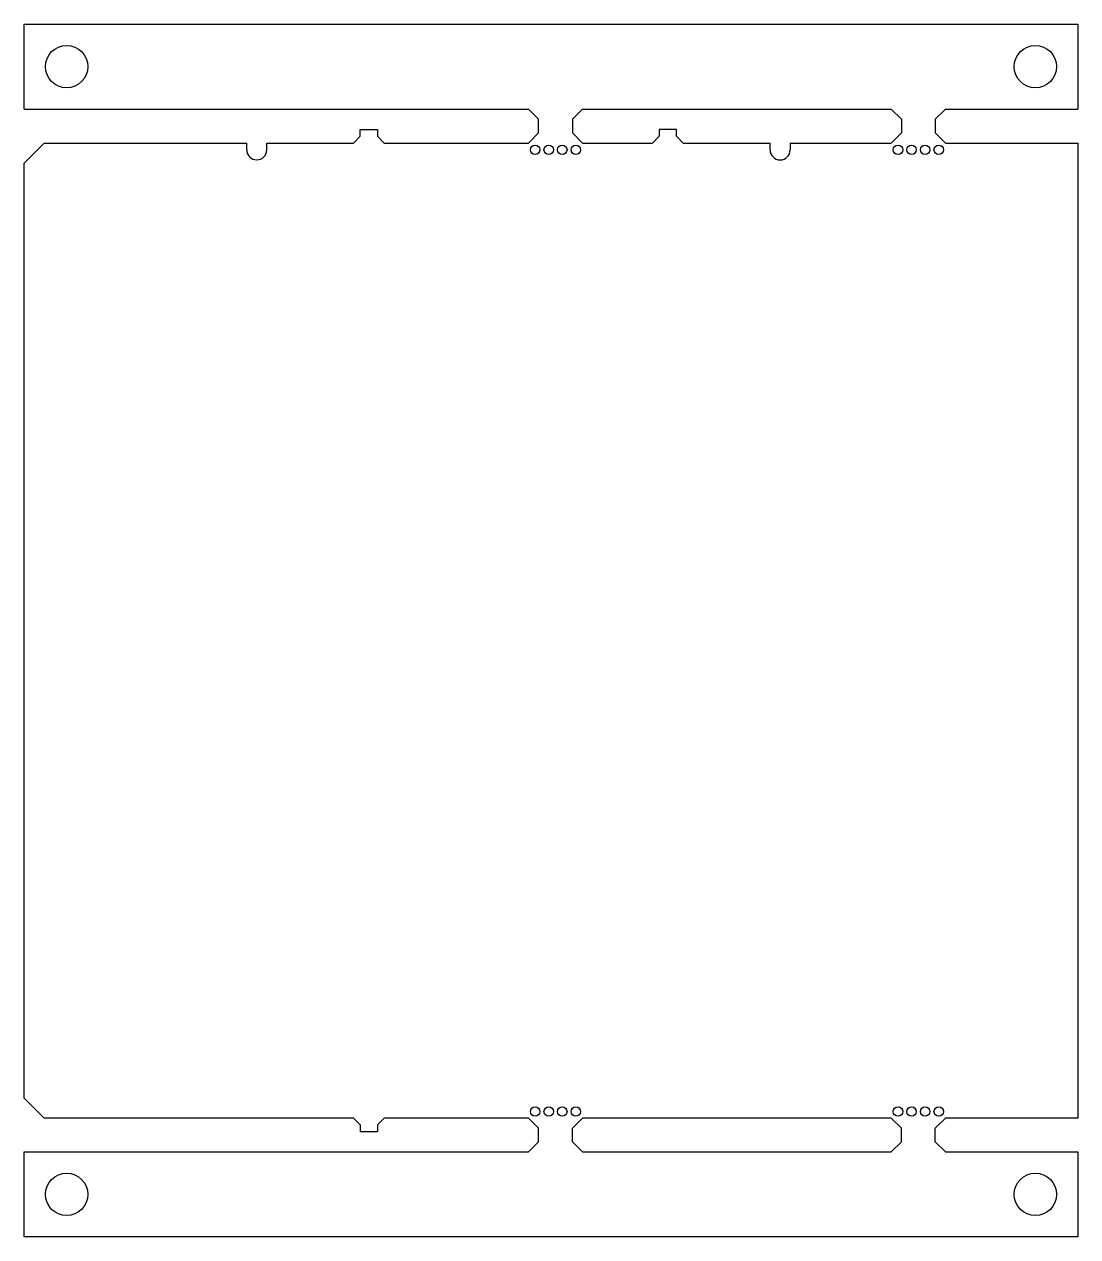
# Model space of a CAD drawing. Header units: millimetres. Extents: x 0 to 78.9, y 0 to 90.8.
import ezdxf

# ---------------------------------------------------------------- set-up
doc = ezdxf.new("R2010")
doc.units = ezdxf.units.MM
doc.layers.get('0').update_dxf_attribs({"linetype": 'CONTINUOUS'})

msp = doc.modelspace()

# ---------------------------------------------------------------- linework, layer by layer
for p, q in [((0, 84.4296), (0, 90.7796)), ((0, 90.7796), (78.9051, 90.7796)), ((78.9051, 90.7796), (78.9051, 84.4296)), ((78.9051, 90.7796), (78.9051, 84.4296)), ((0, 84.4296), (37.7571, 84.4296)), ((37.7571, 84.4296), (38.5191, 83.6676)), ((41.0591, 83.6676), (41.81855, 84.4296)), ((41.81855, 84.4296), (64.9351, 84.4296)), ((64.9351, 84.4296), (65.6971, 83.6676)), ((68.2371, 83.6676), (68.9991, 84.4296)), ((68.9991, 84.4296), (78.9051, 84.4296)), ((38.5191, 82.65155), (38.5191, 83.6676)), ((41.0591, 83.6676), (41.0591, 82.6516)), ((65.6971, 83.6676), (65.6971, 82.6516)), ((68.2371, 83.6676), (68.2371, 82.65155)), ((25.1638, 82.38995), (25.1638, 82.8903)), ((25.1638, 82.8903), (26.4643, 82.8903)), ((26.4643, 82.8903), (26.4643, 82.3899)), ((38.5191, 82.65155), (37.7571, 81.8794)), ((41.81855, 81.8794), (41.0591, 82.6516)), ((47.564, 82.8903), (47.564, 82.3899)), ((48.8645, 82.8903), (47.564, 82.8903)), ((48.8645, 82.3899), (48.8645, 82.8903)), ((65.6971, 82.6516), (64.9351, 81.8794)), ((68.9991, 81.8794), (68.2371, 82.65155)), ((1.4986, 81.8794), (0, 80.3808)), ((1.4986, 81.8794), (16.6624, 81.8794)), ((16.6624, 81.379), (16.6624, 81.8794)), ((18.1635, 81.379), (18.1635, 81.8794)), ((18.1635, 81.8794), (24.66595, 81.8794)), ((24.66595, 81.8794), (25.1638, 82.38995)), ((26.4643, 82.3899), (26.9646, 81.8794)), ((26.9646, 81.8794), (37.7571, 81.8794)), ((41.81855, 81.8794), (47.0637, 81.8794)), ((47.564, 82.3899), (47.0637, 81.8794)), ((49.36235, 81.8794), (48.8645, 82.3899)), ((49.36235, 81.8794), (55.8622, 81.8794)), ((55.8622, 81.3739), (55.8622, 81.8794)), ((57.3634, 81.8794), (57.3634, 81.3739)), ((57.3634, 81.8794), (64.9351, 81.8794)), ((68.9991, 81.8794), (78.9051, 81.8794)), ((78.9051, 81.8794), (78.9051, 8.8798)), ((0, 10.3784), (0, 80.3808)), ((1.48845, 8.8798), (0, 10.3784)), ((24.6634, 8.8798), (1.48845, 8.8798)), ((24.6634, 8.8798), (25.1638, 8.3896)), ((25.1638, 8.3896), (25.1638, 7.8816)), ((26.4643, 8.3896), (26.96465, 8.8798)), ((26.4643, 8.3896), (26.4643, 7.8816)), ((37.7571, 8.8798), (26.96465, 8.8798)), ((38.5191, 8.128), (37.7571, 8.8798)), ((41.0591, 8.128), (41.8211, 8.8798)), ((64.9351, 8.8798), (41.8211, 8.8798)), ((65.6971, 8.128), (64.9351, 8.8798)), ((68.2371, 8.128), (68.9991, 8.8798)), ((78.9051, 8.8798), (68.9991, 8.8798)), ((78.9051, 8.8798), (68.9991, 8.8798)), ((78.9051, 8.8798), (68.9991, 8.8798)), ((25.1638, 7.8816), (26.4643, 7.8816)), ((38.5191, 7.112), (38.5191, 8.128)), ((41.0591, 7.112), (41.0591, 8.128)), ((65.6971, 7.112), (65.6971, 8.128)), ((68.2371, 7.112), (68.2371, 8.128)), ((37.7571, 6.35), (38.5191, 7.112)), ((41.8211, 6.35), (41.0591, 7.112)), ((64.9351, 6.35), (65.6971, 7.112)), ((68.9991, 6.35), (68.2371, 7.112)), ((0, 0), (0, 6.35)), ((0, 6.35), (37.7571, 6.35)), ((41.8211, 6.35), (64.9351, 6.35)), ((68.9991, 6.35), (78.9051, 6.35)), ((68.9991, 6.35), (78.9051, 6.35)), ((78.9051, 6.35), (78.9051, 0)), ((78.9051, 0), (0, 0))]:
    msp.add_line(p, q)
for centre, radius in [((3.175, 87.6046), 1.5875), ((75.7301, 87.6046), 1.5875), ((38.2651, 81.3816), 0.3556), ((39.2811, 81.3816), 0.3556), ((40.2971, 81.3816), 0.3556), ((41.3131, 81.3816), 0.3556), ((65.4431, 81.3816), 0.3556), ((66.4591, 81.3816), 0.3556), ((67.4751, 81.3816), 0.3556), ((68.4911, 81.3816), 0.3556), ((38.2651, 9.3726), 0.3556), ((39.2811, 9.3726), 0.3556), ((40.2971, 9.3726), 0.3556), ((41.3131, 9.3726), 0.3556), ((65.4431, 9.3726), 0.3556), ((66.4591, 9.3726), 0.3556), ((67.4751, 9.3726), 0.3556), ((68.4911, 9.3726), 0.3556), ((3.175, 3.175), 1.5875), ((75.7301, 3.175), 1.5875)]:
    msp.add_circle(centre, radius)
for centre, radius in [((17.41295, 81.379), 0.75055), ((56.6128, 81.3739), 0.7506)]:
    msp.add_arc(centre, radius, -180, 0)

doc.saveas('drawing.dxf')
